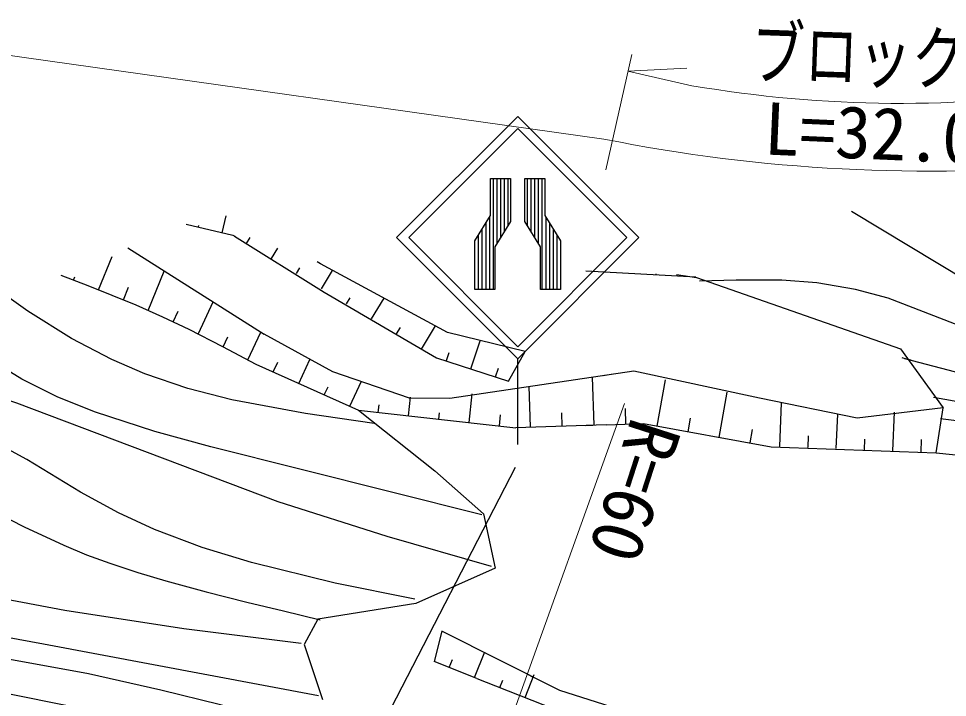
# Model space of a CAD drawing. Units: millimetres, scale not verified. Extents: x 40000 to 680000, y 20000 to 380000.
# Drawn here: x 175811 to 208335, y 288528 to 312284 of the extents above; entities that cross this region are included whole.
import ezdxf
from ezdxf.enums import TextEntityAlignment as Align

# ---------------------------------------------------------------- set-up
doc = ezdxf.new("R2010")
doc.units = ezdxf.units.MM
doc.header["$LTSCALE"] = 1000
for name, color, linetype, lineweight in [('M-BGD', 7, 'Continuous', 25), ('M-STR-HTXT', 7, 'Continuous', 13), ('M-STR-STRC', 7, 'Continuous', 25)]:
    doc.layers.add(name, color=color, linetype=linetype, lineweight=lineweight)
doc.styles.add('ＭＳ ゴシック', font='')
doc.styles.get('ＭＳ ゴシック').set_extended_font_data('MS Gothic')

msp = doc.modelspace()

# ---------------------------------------------------------------- linework, layer by layer
at = {"layer": 'M-BGD'}
for p, q in [((181682, 305085), (183318, 304702)), ((182938, 304781), (183084, 305382)), ((182107, 304982), (182122, 305046)), ((183318, 304702), (183378, 304665)), ((183368, 304671), (186512, 302705)), ((183792, 304416), (183919, 304628)), ((179631, 304257), (184415, 301238)), ((184668, 303888), (184889, 304254)), ((178608, 302793), (179085, 303960)), ((185544, 303360), (185662, 303557)), ((186378, 303705), (186270, 303775)), ((190829, 301302), (186378, 303705)), ((186420, 302832), (186807, 303473)), ((177289, 303310), (178230, 302947)), ((177728, 303130), (177776, 303249)), ((180348, 302072), (180912, 303449)), ((199520, 303229), (195673, 303439)), ((197146, 303376), (197146, 303387)), ((198134, 303326), (198135, 303351)), ((198854, 303326), (199546, 303225)), ((199122, 303275), (199123, 303288)), ((199546, 303225), (206697, 300729)), ((178230, 302947), (179920, 302262)), ((179481, 302440), (179661, 302880)), ((186512, 302705), (190444, 300409)), ((187296, 302304), (187420, 302509)), ((188173, 301776), (188609, 302500)), ((192488, 302801), (191788, 302801)), ((194788, 302801), (194088, 302801)), ((179920, 302262), (180851, 301850)), ((182110, 301259), (182628, 302367)), ((180851, 301850), (181771, 301410)), ((181223, 301674), (181394, 302040)), ((189925, 300720), (190412, 301527)), ((181771, 301410), (182951, 300808)), ((183842, 300338), (184299, 301314)), ((186816, 299917), (184415, 301238)), ((189049, 301248), (189187, 301478)), ((193546, 300636), (190829, 301302)), ((182975, 300796), (183137, 301143)), ((191652, 300029), (191977, 301011)), ((182951, 300808), (184124, 300189)), ((190793, 300314), (190887, 300597)), ((192960, 299597), (193546, 300636)), ((206697, 300729), (208183, 298659)), ((184727, 299919), (184886, 300259)), ((185621, 299518), (186014, 300359)), ((190444, 300409), (192960, 299597)), ((206907, 300366), (206748, 300407)), ((207061, 300326), (206907, 300366)), ((184124, 300189), (187715, 298579)), ((189499, 299001), (186816, 299917)), ((197356, 299941), (190908, 298991)), ((192512, 299745), (192613, 300050)), ((201754, 298999), (197356, 299941)), ((187409, 298717), (187819, 299593)), ((195960, 298060), (195906, 299736)), ((196559, 299824), (196278, 299782)), ((198173, 298017), (198466, 299642)), ((186515, 299117), (186647, 299398)), ((193733, 297989), (193686, 299425)), ((189467, 298384), (189539, 299032)), ((190908, 298991), (189499, 299001)), ((191586, 298148), (191697, 299146)), ((200343, 297627), (200627, 299211)), ((205175, 298302), (201754, 298999)), ((187715, 298579), (193221, 297966)), ((187715, 298579), (190384, 296458)), ((188407, 298502), (188436, 298763)), ((197074, 298096), (197057, 298635)), ((202464, 297314), (202526, 298832)), ((208183, 298659), (205175, 298302)), ((207945, 297091), (208183, 298659)), ((190526, 298266), (190551, 298484)), ((192646, 298030), (192688, 298411)), ((194846, 298024), (194831, 298491)), ((199258, 297822), (199344, 298303)), ((204444, 297233), (204493, 298439)), ((206423, 297152), (206478, 298507)), ((196385, 298072), (193221, 297966)), ((195647, 298047), (195916, 298056)), ((196385, 298072), (197697, 298116)), ((197697, 298116), (202158, 297300)), ((201427, 297432), (201511, 297901)), ((203454, 297274), (203471, 297682)), ((202158, 297300), (207945, 297091)), ((205433, 297193), (205448, 297561)), ((207413, 297112), (207431, 297557)), ((207945, 297091), (214904, 296384)), ((190384, 296458), (192093, 294949)), ((174642, 295183), (176010, 294503)), ((192093, 294949), (192498, 293053)), ((176010, 294503), (177391, 293852)), ((177391, 293852), (178194, 293523)), ((178194, 293523), (179009, 293223)), ((179009, 293223), (179981, 292899)), ((192498, 293053), (189719, 291817)), ((179981, 292899), (180965, 292604)), ((180965, 292604), (182379, 292221)), ((182379, 292221), (183808, 291865)), ((183808, 291865), (185092, 291556)), ((189719, 291817), (186289, 291265)), ((185092, 291556), (186376, 291243)), ((186289, 291265), (185811, 290385)), ((190634, 290843), (190362, 289781)), ((194767, 288768), (190634, 290843)), ((185811, 290385), (186456, 288455)), ((191779, 289225), (192132, 290124)), ((190891, 289573), (191003, 289858)), ((192880, 289715), (192655, 289828)), ((191853, 289195), (190362, 289781)), ((191853, 289195), (192514, 288935)), ((193554, 288529), (193866, 289325)), ((193653, 289328), (193780, 289264)), ((192514, 288935), (197475, 286983)), ((192666, 288877), (192766, 289131)), ((201608, 286603), (194767, 288768))]:
    msp.add_line(p, q, dxfattribs=at)
for points in [[(245310, 307774), (242647, 306388), (240034, 304914), (236304, 302463), (232395, 300046), (231015, 299389), (229522, 298806), (228180, 298387), (226643, 298019), (225252, 297784), (223648, 297634), (222242, 297611), (220843, 297694), (219379, 297887), (217813, 298203), (216078, 298677), (214364, 299256), (210393, 300902), (206265, 302495), (205117, 302798), (203757, 303036), (202538, 303131), (200936, 303135), (199653, 303091)], [(192029, 294913), (182547, 297300), (180581, 297834), (178465, 298524), (177167, 299051), (175924, 299669), (174911, 300285), (173938, 301001), (171539, 303125), (169194, 305048), (166998, 306513)], [(188265, 298118), (185853, 298466), (183280, 298947), (181736, 299344), (180233, 299850), (179074, 300348), (177664, 301091), (176133, 302050), (174487, 303213), (170101, 306614)], [(192371, 293107), (188715, 294161), (184903, 295369), (175754, 298826), (173593, 299526), (171355, 300383), (170436, 300864), (169260, 301633), (168165, 302516), (167217, 303422), (164789, 306232)], [(189689, 291962), (186902, 292530), (183964, 293244), (182244, 293771), (180570, 294403), (179308, 294982), (177984, 295707), (176099, 296851), (173986, 297993), (171747, 298815), (169523, 299741), (168702, 300294), (167932, 300934), (163029, 305800)], [(236204, 303714), (234071, 302503), (231732, 301305), (230450, 300752), (228958, 300231), (227812, 299934), (226451, 299703), (225066, 299585), (223462, 299570), (221641, 299678), (219617, 299914), (217563, 300241), (215197, 300739), (213654, 301159), (211961, 301735), (210633, 302292), (209031, 303092), (204978, 305529)], [(185706, 290415), (181595, 290933), (177428, 291568), (175327, 291961), (172896, 292527), (171520, 292955), (170207, 293481), (169322, 293931), (168334, 294565), (167634, 295136), (166949, 295831), (166081, 296912), (165159, 298238), (164239, 299578), (163216, 300885), (162120, 302052), (160948, 303141), (158476, 305189)], [(186316, 288583), (176683, 290395), (173877, 290903), (170950, 291541), (169600, 291938), (168111, 292495), (167005, 293018), (165958, 293634), (165148, 294225), (164411, 294893), (163742, 295659), (163052, 296639), (161899, 298536), (160657, 300349), (159922, 301153), (159033, 301947), (156156, 303968)], [(203877, 280939), (200661, 282040), (197543, 283000), (194843, 283761), (192183, 284626), (188537, 286219), (184994, 287650), (182881, 288269), (180795, 288776), (178261, 289347), (175506, 289858), (172613, 290295), (169667, 290858), (168409, 291207), (166884, 291753), (165779, 292259), (164555, 292958), (163579, 293655), (162776, 294354), (161817, 295363), (160928, 296446), (159461, 298365), (158020, 300090), (155535, 302603)], [(206830, 300393), (216158, 297948)], [(208965, 298829), (207848, 299019)], [(208090, 298283), (210868, 297937)], [(204835, 278896), (200706, 280416), (196602, 282038), (192729, 283669), (188637, 285280), (186306, 286064), (183808, 286792), (181088, 287473), (178150, 288100), (174845, 288767)]]:
    msp.add_lwpolyline(points, dxfattribs=at)
at = {"layer": 'M-STR-HTXT'}
for p, q in [((174025, 311198), (196306, 308066)), ((197286, 311028), (196377, 306996)), ((197142, 310442), (199216, 310550)), ((199391, 309936), (197142, 310442)), ((188567, 275294), (197027, 298819))]:
    msp.add_line(p, q, dxfattribs=at)
for centre, radius, start, end in [((207620, 364614), 57668, 258.68605, 292.02559), ((206708, 352785), 43469, 260.3093, 278.7666)]:
    msp.add_arc(centre, radius, start, end, dxfattribs=at)
at = {"layer": 'M-STR-STRC'}
for p, q in [((189045, 304620), (193288, 308862)), ((193288, 308862), (197531, 304620)), ((193288, 308438), (189470, 304620)), ((197107, 304620), (193288, 308438)), ((192338, 305388), (192338, 306688)), ((192338, 306688), (193038, 306688)), ((192438, 302801), (192438, 306688)), ((192568, 304430), (192568, 306688)), ((192698, 304640), (192698, 306688)), ((192828, 304850), (192828, 306688)), ((192958, 305059), (192958, 306688)), ((193038, 306688), (193038, 305188)), ((193538, 305188), (193538, 306688)), ((193538, 306688), (194238, 306688)), ((193618, 306688), (193618, 305059)), ((193748, 306688), (193748, 304850)), ((193878, 306688), (193878, 304640)), ((194008, 306688), (194008, 304430)), ((194138, 306688), (194138, 302801)), ((194238, 306688), (194238, 305388)), ((191788, 304501), (192338, 305388)), ((192178, 302801), (192178, 305130)), ((192308, 302801), (192308, 305339)), ((193038, 305188), (192488, 304301)), ((194088, 304301), (193538, 305188)), ((194238, 305388), (194788, 304501)), ((194268, 305339), (194268, 302801)), ((194398, 305130), (194398, 302801)), ((192048, 302801), (192048, 304920)), ((194528, 304920), (194528, 302801)), ((193288, 300377), (189045, 304620)), ((189470, 304620), (193288, 300801)), ((191788, 302801), (191788, 304501)), ((191918, 302801), (191918, 304711)), ((193288, 300801), (197107, 304620)), ((197531, 304620), (193288, 300377)), ((194658, 304711), (194658, 302801)), ((194788, 304501), (194788, 302801)), ((192488, 304301), (192488, 302801)), ((194088, 302801), (194088, 304301)), ((193288, 297377), (193288, 300377)), ((193203, 296569), (185225, 281129))]:
    msp.add_line(p, q, dxfattribs=at)

# ---------------------------------------------------------------- texts
at = {"layer": 'M-STR-HTXT', "style": 'ＭＳ ゴシック', "width": 0.75}
msp.add_text('ブロック積', height=1833, rotation=358, dxfattribs=at).set_placement((201411, 309651), align=Align.BOTTOM_LEFT)
at = {"layer": 'M-STR-HTXT', "style": 'ＭＳ ゴシック'}
for s, rotation, p in [('L=32.0', 357.5, (201863, 306981)), ('R=60', 252.1, (196766, 298573))]:
    msp.add_text(s, height=1833, rotation=rotation, dxfattribs=at).set_placement(p, align=Align.BOTTOM_LEFT)

doc.saveas('drawing.dxf')
